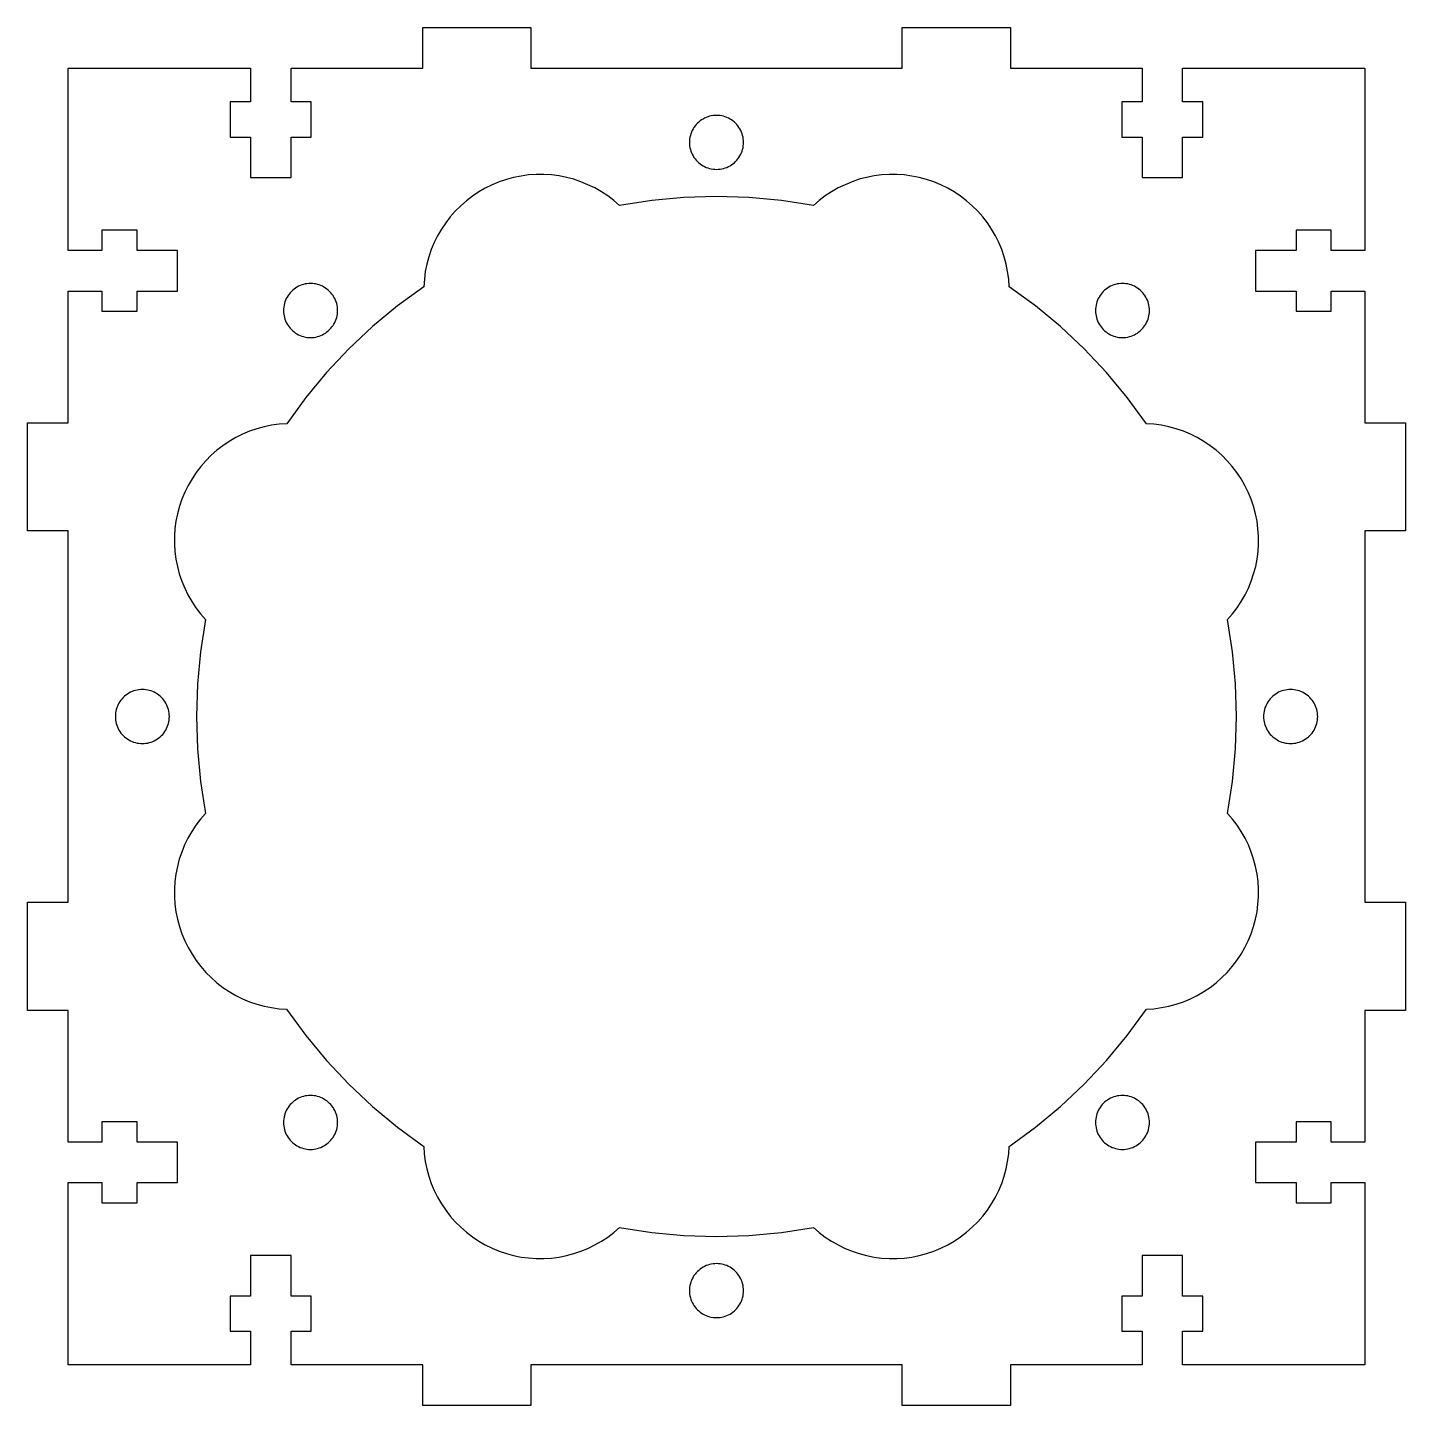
# Model space of a CAD drawing. Extents: x -403 to 403, y -278 to 278.
# Drawn here: x 75.8 to 177.8, y -11.3 to 90.7 of the extents above; entities that cross this region are included whole.
import ezdxf

# ---------------------------------------------------------------- set-up
doc = ezdxf.new("R2010")
doc.units = 0
doc.layers.get('0').update_dxf_attribs({"linetype": 'CONTINUOUS'})

msp = doc.modelspace()

# ---------------------------------------------------------------- linework, layer by layer
for p, q in [((105.09, 87.65), (105.09, 90.65)), ((105.09, 90.65), (113.09, 90.65)), ((113.09, 90.65), (113.09, 87.65)), ((140.59, 87.65), (140.59, 90.65)), ((140.59, 90.65), (148.59, 90.65)), ((148.59, 90.65), (148.59, 87.65)), ((78.84, 74.15), (78.84, 87.65)), ((78.84, 87.65), (92.34, 87.65)), ((92.34, 87.65), (92.34, 85.15)), ((95.34, 85.15), (95.34, 87.65)), ((95.34, 87.65), (105.09, 87.65)), ((113.09, 87.65), (140.59, 87.65)), ((148.59, 87.65), (158.34, 87.65)), ((158.34, 87.65), (158.34, 85.15)), ((161.34, 85.15), (161.34, 87.65)), ((161.34, 87.65), (174.84, 87.65)), ((174.84, 87.65), (174.84, 74.15)), ((92.34, 85.15), (90.84, 85.15)), ((90.84, 85.15), (90.84, 82.55)), ((96.84, 85.15), (95.34, 85.15)), ((96.84, 82.55), (96.84, 85.15)), ((158.34, 85.15), (156.84, 85.15)), ((156.84, 85.15), (156.84, 82.55)), ((162.84, 85.15), (161.34, 85.15)), ((162.84, 82.55), (162.84, 85.15)), ((125.52, 83.66), (125.42, 83.57)), ((125.62, 83.74), (125.52, 83.66)), ((125.73, 83.81), (125.62, 83.74)), ((125.84, 83.88), (125.73, 83.81)), ((125.95, 83.95), (125.84, 83.88)), ((126.07, 84), (125.95, 83.95)), ((126.19, 84.05), (126.07, 84)), ((126.32, 84.08), (126.19, 84.05)), ((126.45, 84.11), (126.32, 84.08)), ((126.58, 84.13), (126.45, 84.11)), ((126.71, 84.15), (126.58, 84.13)), ((126.84, 84.15), (126.71, 84.15)), ((126.97, 84.15), (126.84, 84.15)), ((127.1, 84.13), (126.97, 84.15)), ((127.23, 84.11), (127.1, 84.13)), ((127.35, 84.08), (127.23, 84.11)), ((127.48, 84.05), (127.35, 84.08)), ((127.6, 84), (127.48, 84.05)), ((127.72, 83.95), (127.6, 84)), ((127.84, 83.88), (127.72, 83.95)), ((127.95, 83.81), (127.84, 83.88)), ((128.05, 83.74), (127.95, 83.81)), ((128.16, 83.66), (128.05, 83.74)), ((128.25, 83.57), (128.16, 83.66)), ((124.9, 82.67), (124.87, 82.54)), ((124.94, 82.79), (124.9, 82.67)), ((124.99, 82.92), (124.94, 82.79)), ((125.04, 83.04), (124.99, 82.92)), ((125.1, 83.15), (125.04, 83.04)), ((125.17, 83.26), (125.1, 83.15)), ((125.25, 83.37), (125.17, 83.26)), ((125.33, 83.47), (125.25, 83.37)), ((125.42, 83.57), (125.33, 83.47)), ((128.34, 83.47), (128.25, 83.57)), ((128.42, 83.37), (128.34, 83.47)), ((128.5, 83.26), (128.42, 83.37)), ((128.57, 83.15), (128.5, 83.26)), ((128.63, 83.04), (128.57, 83.15)), ((128.68, 82.92), (128.63, 83.04)), ((128.73, 82.79), (128.68, 82.92)), ((128.77, 82.67), (128.73, 82.79)), ((128.8, 82.54), (128.77, 82.67)), ((90.84, 82.55), (92.34, 82.55)), ((92.34, 82.55), (92.34, 79.55)), ((95.34, 79.55), (95.34, 82.55)), ((95.34, 82.55), (96.84, 82.55)), ((124.85, 82.41), (124.84, 82.28)), ((124.84, 82.28), (124.84, 82.15)), ((124.84, 82.15), (124.84, 82.02)), ((124.84, 82.02), (124.85, 81.89)), ((124.87, 82.54), (124.85, 82.41)), ((124.85, 81.89), (124.87, 81.76)), ((124.87, 81.76), (124.9, 81.63)), ((124.9, 81.63), (124.94, 81.51)), ((128.73, 81.51), (128.77, 81.63)), ((128.77, 81.63), (128.8, 81.76)), ((128.82, 82.41), (128.8, 82.54)), ((128.8, 81.76), (128.82, 81.89)), ((128.83, 82.28), (128.82, 82.41)), ((128.82, 81.89), (128.83, 82.02)), ((128.84, 82.15), (128.83, 82.28)), ((128.83, 82.02), (128.84, 82.15)), ((156.84, 82.55), (158.34, 82.55)), ((158.34, 82.55), (158.34, 79.55)), ((161.34, 79.55), (161.34, 82.55)), ((161.34, 82.55), (162.84, 82.55)), ((124.94, 81.51), (124.99, 81.39)), ((124.99, 81.39), (125.04, 81.27)), ((125.04, 81.27), (125.1, 81.15)), ((125.1, 81.15), (125.17, 81.04)), ((125.17, 81.04), (125.25, 80.93)), ((125.25, 80.93), (125.33, 80.83)), ((125.33, 80.83), (125.42, 80.74)), ((125.42, 80.74), (125.52, 80.65)), ((125.52, 80.65), (125.62, 80.57)), ((128.05, 80.57), (128.16, 80.65)), ((128.16, 80.65), (128.25, 80.74)), ((128.25, 80.74), (128.34, 80.83)), ((128.34, 80.83), (128.42, 80.93)), ((128.42, 80.93), (128.5, 81.04)), ((128.5, 81.04), (128.57, 81.15)), ((128.57, 81.15), (128.63, 81.27)), ((128.63, 81.27), (128.68, 81.39)), ((128.68, 81.39), (128.73, 81.51)), ((112.38, 79.66), (111.82, 79.55)), ((112.93, 79.74), (112.38, 79.66)), ((113.49, 79.78), (112.93, 79.74)), ((114.06, 79.78), (113.49, 79.78)), ((114.62, 79.74), (114.06, 79.78)), ((115.18, 79.67), (114.62, 79.74)), ((115.73, 79.56), (115.18, 79.67)), ((116.27, 79.42), (115.73, 79.56)), ((125.62, 80.57), (125.73, 80.49)), ((125.73, 80.49), (125.84, 80.42)), ((125.84, 80.42), (125.95, 80.36)), ((125.95, 80.36), (126.07, 80.3)), ((126.07, 80.3), (126.19, 80.26)), ((126.19, 80.26), (126.32, 80.22)), ((126.32, 80.22), (126.45, 80.19)), ((126.45, 80.19), (126.58, 80.17)), ((126.58, 80.17), (126.71, 80.16)), ((126.71, 80.16), (126.84, 80.15)), ((126.84, 80.15), (126.97, 80.16)), ((126.97, 80.16), (127.1, 80.17)), ((127.1, 80.17), (127.23, 80.19)), ((127.23, 80.19), (127.35, 80.22)), ((127.35, 80.22), (127.48, 80.26)), ((127.48, 80.26), (127.6, 80.3)), ((127.6, 80.3), (127.72, 80.36)), ((127.72, 80.36), (127.84, 80.42)), ((127.84, 80.42), (127.95, 80.49)), ((127.95, 80.49), (128.05, 80.57)), ((137.95, 79.56), (137.4, 79.42)), ((138.5, 79.67), (137.95, 79.56)), ((139.06, 79.74), (138.5, 79.67)), ((139.62, 79.78), (139.06, 79.74)), ((140.18, 79.78), (139.62, 79.78)), ((140.74, 79.74), (140.18, 79.78)), ((141.3, 79.66), (140.74, 79.74)), ((141.85, 79.55), (141.3, 79.66)), ((92.34, 79.55), (95.34, 79.55)), ((109.72, 78.76), (109.24, 78.48)), ((110.23, 79.01), (109.72, 78.76)), ((110.75, 79.23), (110.23, 79.01)), ((111.28, 79.41), (110.75, 79.23)), ((111.82, 79.55), (111.28, 79.41)), ((116.8, 79.24), (116.27, 79.42)), ((117.32, 79.02), (116.8, 79.24)), ((117.83, 78.78), (117.32, 79.02)), ((118.32, 78.5), (117.83, 78.78)), ((135.84, 78.78), (135.36, 78.5)), ((136.35, 79.02), (135.84, 78.78)), ((136.87, 79.24), (136.35, 79.02)), ((137.4, 79.42), (136.87, 79.24)), ((142.39, 79.41), (141.85, 79.55)), ((142.93, 79.23), (142.39, 79.41)), ((143.44, 79.01), (142.93, 79.23)), ((143.95, 78.76), (143.44, 79.01)), ((144.44, 78.48), (143.95, 78.76)), ((158.34, 79.55), (161.34, 79.55)), ((108.32, 77.83), (107.9, 77.46)), ((108.77, 78.17), (108.32, 77.83)), ((109.24, 78.48), (108.77, 78.17)), ((118.79, 78.19), (118.32, 78.5)), ((119.23, 77.85), (118.79, 78.19)), ((119.66, 77.48), (119.23, 77.85)), ((122.04, 77.85), (119.66, 77.48)), ((124.43, 78.08), (122.04, 77.85)), ((126.84, 78.15), (124.43, 78.08)), ((129.24, 78.08), (126.84, 78.15)), ((131.64, 77.85), (129.24, 78.08)), ((134.01, 77.48), (131.64, 77.85)), ((134.44, 77.85), (134.01, 77.48)), ((134.89, 78.19), (134.44, 77.85)), ((135.36, 78.5), (134.89, 78.19)), ((144.9, 78.17), (144.44, 78.48)), ((145.35, 77.83), (144.9, 78.17)), ((145.77, 77.46), (145.35, 77.83)), ((107.13, 76.64), (106.79, 76.19)), ((107.5, 77.06), (107.13, 76.64)), ((107.9, 77.46), (107.5, 77.06)), ((146.17, 77.06), (145.77, 77.46)), ((146.54, 76.64), (146.17, 77.06)), ((146.89, 76.19), (146.54, 76.64)), ((83.94, 75.65), (81.34, 75.65)), ((81.34, 75.65), (81.34, 74.15)), ((83.94, 74.15), (83.94, 75.65)), ((106.47, 75.73), (106.19, 75.24)), ((106.79, 76.19), (106.47, 75.73)), ((147.2, 75.73), (146.89, 76.19)), ((147.48, 75.24), (147.2, 75.73)), ((172.34, 75.65), (169.74, 75.65)), ((169.74, 75.65), (169.74, 74.15)), ((172.34, 74.15), (172.34, 75.65)), ((105.94, 74.74), (105.72, 74.22)), ((106.19, 75.24), (105.94, 74.74)), ((147.73, 74.74), (147.48, 75.24)), ((147.95, 74.22), (147.73, 74.74)), ((81.34, 74.15), (78.84, 74.15)), ((86.94, 74.15), (83.94, 74.15)), ((86.94, 71.15), (86.94, 74.15)), ((105.54, 73.69), (105.39, 73.14)), ((105.72, 74.22), (105.54, 73.69)), ((148.13, 73.69), (147.95, 74.22)), ((148.28, 73.14), (148.13, 73.69)), ((169.74, 74.15), (166.74, 74.15)), ((166.74, 74.15), (166.74, 71.15)), ((174.84, 74.15), (172.34, 74.15)), ((105.28, 72.59), (105.21, 72.03)), ((105.39, 73.14), (105.28, 72.59)), ((148.39, 72.59), (148.28, 73.14)), ((148.47, 72.03), (148.39, 72.59)), ((95.78, 71.44), (95.67, 71.37)), ((95.9, 71.5), (95.78, 71.44)), ((96.02, 71.55), (95.9, 71.5)), ((96.14, 71.6), (96.02, 71.55)), ((96.27, 71.64), (96.14, 71.6)), ((96.39, 71.67), (96.27, 71.64)), ((96.52, 71.69), (96.39, 71.67)), ((96.65, 71.7), (96.52, 71.69)), ((96.78, 71.7), (96.65, 71.7)), ((96.92, 71.7), (96.78, 71.7)), ((97.05, 71.69), (96.92, 71.7)), ((97.17, 71.67), (97.05, 71.69)), ((97.3, 71.64), (97.17, 71.67)), ((97.43, 71.6), (97.3, 71.64)), ((97.55, 71.55), (97.43, 71.6)), ((97.67, 71.5), (97.55, 71.55)), ((97.78, 71.44), (97.67, 71.5)), ((97.9, 71.37), (97.78, 71.44)), ((105.17, 71.47), (103.22, 70.06)), ((105.21, 72.03), (105.17, 71.47)), ((148.51, 71.47), (148.47, 72.03)), ((150.45, 70.06), (148.51, 71.47)), ((155.89, 71.44), (155.78, 71.37)), ((156, 71.5), (155.89, 71.44)), ((156.12, 71.55), (156, 71.5)), ((156.25, 71.6), (156.12, 71.55)), ((156.37, 71.64), (156.25, 71.6)), ((156.5, 71.67), (156.37, 71.64)), ((156.63, 71.69), (156.5, 71.67)), ((156.76, 71.7), (156.63, 71.69)), ((156.89, 71.7), (156.76, 71.7)), ((157.02, 71.7), (156.89, 71.7)), ((157.15, 71.69), (157.02, 71.7)), ((157.28, 71.67), (157.15, 71.69)), ((157.41, 71.64), (157.28, 71.67)), ((157.53, 71.6), (157.41, 71.64)), ((157.65, 71.55), (157.53, 71.6)), ((157.77, 71.5), (157.65, 71.55)), ((157.89, 71.44), (157.77, 71.5)), ((158, 71.37), (157.89, 71.44)), ((78.84, 61.4), (78.84, 71.15)), ((78.84, 71.15), (81.34, 71.15)), ((81.34, 71.15), (81.34, 69.65)), ((83.94, 69.65), (83.94, 71.15)), ((83.94, 71.15), (86.94, 71.15)), ((94.94, 70.47), (94.89, 70.35)), ((94.99, 70.59), (94.94, 70.47)), ((95.05, 70.7), (94.99, 70.59)), ((95.12, 70.81), (95.05, 70.7)), ((95.2, 70.92), (95.12, 70.81)), ((95.28, 71.02), (95.2, 70.92)), ((95.37, 71.12), (95.28, 71.02)), ((95.47, 71.21), (95.37, 71.12)), ((95.57, 71.29), (95.47, 71.21)), ((95.67, 71.37), (95.57, 71.29)), ((98, 71.29), (97.9, 71.37)), ((98.1, 71.21), (98, 71.29)), ((98.2, 71.12), (98.1, 71.21)), ((98.29, 71.02), (98.2, 71.12)), ((98.37, 70.92), (98.29, 71.02)), ((98.45, 70.81), (98.37, 70.92)), ((98.52, 70.7), (98.45, 70.81)), ((98.58, 70.59), (98.52, 70.7)), ((98.63, 70.47), (98.58, 70.59)), ((98.68, 70.35), (98.63, 70.47)), ((155.04, 70.47), (154.99, 70.35)), ((155.09, 70.59), (155.04, 70.47)), ((155.16, 70.7), (155.09, 70.59)), ((155.23, 70.81), (155.16, 70.7)), ((155.3, 70.92), (155.23, 70.81)), ((155.38, 71.02), (155.3, 70.92)), ((155.47, 71.12), (155.38, 71.02)), ((155.57, 71.21), (155.47, 71.12)), ((155.67, 71.29), (155.57, 71.21)), ((155.78, 71.37), (155.67, 71.29)), ((158.11, 71.29), (158, 71.37)), ((158.21, 71.21), (158.11, 71.29)), ((158.3, 71.12), (158.21, 71.21)), ((158.39, 71.02), (158.3, 71.12)), ((158.48, 70.92), (158.39, 71.02)), ((158.55, 70.81), (158.48, 70.92)), ((158.62, 70.7), (158.55, 70.81)), ((158.68, 70.59), (158.62, 70.7)), ((158.74, 70.47), (158.68, 70.59)), ((158.78, 70.35), (158.74, 70.47)), ((166.74, 71.15), (169.74, 71.15)), ((169.74, 71.15), (169.74, 69.65)), ((172.34, 69.65), (172.34, 71.15)), ((172.34, 71.15), (174.84, 71.15)), ((174.84, 71.15), (174.84, 61.4)), ((81.34, 69.65), (83.94, 69.65)), ((94.79, 69.83), (94.78, 69.7)), ((94.78, 69.7), (94.79, 69.57)), ((94.8, 69.96), (94.79, 69.83)), ((94.79, 69.57), (94.8, 69.44)), ((94.82, 70.09), (94.8, 69.96)), ((94.8, 69.44), (94.82, 69.31)), ((94.85, 70.22), (94.82, 70.09)), ((94.89, 70.35), (94.85, 70.22)), ((98.72, 70.22), (98.68, 70.35)), ((98.75, 70.09), (98.72, 70.22)), ((98.77, 69.96), (98.75, 70.09)), ((98.75, 69.31), (98.77, 69.44)), ((98.78, 69.83), (98.77, 69.96)), ((98.77, 69.44), (98.78, 69.57)), ((98.78, 69.7), (98.78, 69.83)), ((98.78, 69.57), (98.78, 69.7)), ((103.22, 70.06), (101.37, 68.52)), ((152.31, 68.52), (150.45, 70.06)), ((154.91, 69.96), (154.89, 69.83)), ((154.89, 69.83), (154.89, 69.7)), ((154.89, 69.7), (154.89, 69.57)), ((154.89, 69.57), (154.91, 69.44)), ((154.93, 70.09), (154.91, 69.96)), ((154.91, 69.44), (154.93, 69.31)), ((154.96, 70.22), (154.93, 70.09)), ((154.99, 70.35), (154.96, 70.22)), ((158.82, 70.22), (158.78, 70.35)), ((158.85, 70.09), (158.82, 70.22)), ((158.87, 69.96), (158.85, 70.09)), ((158.85, 69.31), (158.87, 69.44)), ((158.88, 69.83), (158.87, 69.96)), ((158.87, 69.44), (158.88, 69.57)), ((158.89, 69.7), (158.88, 69.83)), ((158.88, 69.57), (158.89, 69.7)), ((169.74, 69.65), (172.34, 69.65)), ((94.82, 69.31), (94.85, 69.19)), ((94.85, 69.19), (94.89, 69.06)), ((94.89, 69.06), (94.94, 68.94)), ((94.94, 68.94), (94.99, 68.82)), ((94.99, 68.82), (95.05, 68.7)), ((95.05, 68.7), (95.12, 68.59)), ((95.12, 68.59), (95.2, 68.49)), ((95.2, 68.49), (95.28, 68.39)), ((95.28, 68.39), (95.37, 68.29)), ((98.2, 68.29), (98.29, 68.39)), ((98.29, 68.39), (98.37, 68.49)), ((98.37, 68.49), (98.45, 68.59)), ((98.45, 68.59), (98.52, 68.7)), ((98.52, 68.7), (98.58, 68.82)), ((98.58, 68.82), (98.63, 68.94)), ((98.63, 68.94), (98.68, 69.06)), ((98.68, 69.06), (98.72, 69.19)), ((98.72, 69.19), (98.75, 69.31)), ((101.37, 68.52), (99.61, 66.88)), ((154.06, 66.88), (152.31, 68.52)), ((154.93, 69.31), (154.96, 69.19)), ((154.96, 69.19), (154.99, 69.06)), ((154.99, 69.06), (155.04, 68.94)), ((155.04, 68.94), (155.09, 68.82)), ((155.09, 68.82), (155.16, 68.7)), ((155.16, 68.7), (155.23, 68.59)), ((155.23, 68.59), (155.3, 68.49)), ((155.3, 68.49), (155.38, 68.39)), ((155.38, 68.39), (155.47, 68.29)), ((158.3, 68.29), (158.39, 68.39)), ((158.39, 68.39), (158.48, 68.49)), ((158.48, 68.49), (158.55, 68.59)), ((158.55, 68.59), (158.62, 68.7)), ((158.62, 68.7), (158.68, 68.82)), ((158.68, 68.82), (158.74, 68.94)), ((158.74, 68.94), (158.78, 69.06)), ((158.78, 69.06), (158.82, 69.19)), ((158.82, 69.19), (158.85, 69.31)), ((95.37, 68.29), (95.47, 68.2)), ((95.47, 68.2), (95.57, 68.12)), ((95.57, 68.12), (95.67, 68.04)), ((95.67, 68.04), (95.78, 67.97)), ((95.78, 67.97), (95.9, 67.91)), ((95.9, 67.91), (96.02, 67.86)), ((96.02, 67.86), (96.14, 67.81)), ((96.14, 67.81), (96.27, 67.77)), ((96.27, 67.77), (96.39, 67.74)), ((96.39, 67.74), (96.52, 67.72)), ((96.52, 67.72), (96.65, 67.71)), ((96.65, 67.71), (96.78, 67.7)), ((96.78, 67.7), (96.92, 67.71)), ((96.92, 67.71), (97.05, 67.72)), ((97.05, 67.72), (97.17, 67.74)), ((97.17, 67.74), (97.3, 67.77)), ((97.3, 67.77), (97.43, 67.81)), ((97.43, 67.81), (97.55, 67.86)), ((97.55, 67.86), (97.67, 67.91)), ((97.67, 67.91), (97.78, 67.97)), ((97.78, 67.97), (97.9, 68.04)), ((97.9, 68.04), (98, 68.12)), ((98, 68.12), (98.1, 68.2)), ((98.1, 68.2), (98.2, 68.29)), ((155.47, 68.29), (155.57, 68.2)), ((155.57, 68.2), (155.67, 68.12)), ((155.67, 68.12), (155.78, 68.04)), ((155.78, 68.04), (155.89, 67.97)), ((155.89, 67.97), (156, 67.91)), ((156, 67.91), (156.12, 67.86)), ((156.12, 67.86), (156.25, 67.81)), ((156.25, 67.81), (156.37, 67.77)), ((156.37, 67.77), (156.5, 67.74)), ((156.5, 67.74), (156.63, 67.72)), ((156.63, 67.72), (156.76, 67.71)), ((156.76, 67.71), (156.89, 67.7)), ((156.89, 67.7), (157.02, 67.71)), ((157.02, 67.71), (157.15, 67.72)), ((157.15, 67.72), (157.28, 67.74)), ((157.28, 67.74), (157.41, 67.77)), ((157.41, 67.77), (157.53, 67.81)), ((157.53, 67.81), (157.65, 67.86)), ((157.65, 67.86), (157.77, 67.91)), ((157.77, 67.91), (157.89, 67.97)), ((157.89, 67.97), (158, 68.04)), ((158, 68.04), (158.11, 68.12)), ((158.11, 68.12), (158.21, 68.2)), ((158.21, 68.2), (158.3, 68.29)), ((99.61, 66.88), (97.97, 65.12)), ((155.71, 65.12), (154.06, 66.88)), ((97.97, 65.12), (96.43, 63.27)), ((157.24, 63.27), (155.71, 65.12)), ((96.43, 63.27), (95.02, 61.32)), ((158.66, 61.32), (157.24, 63.27)), ((75.84, 53.4), (75.84, 61.4)), ((75.84, 61.4), (78.84, 61.4)), ((93.9, 61.21), (93.35, 61.1)), ((94.45, 61.28), (93.9, 61.21)), ((95.02, 61.32), (94.45, 61.28)), ((159.22, 61.28), (158.66, 61.32)), ((159.78, 61.21), (159.22, 61.28)), ((160.33, 61.1), (159.78, 61.21)), ((174.84, 61.4), (177.84, 61.4)), ((177.84, 61.4), (177.84, 53.4)), ((91.25, 60.3), (90.76, 60.02)), ((91.75, 60.55), (91.25, 60.3)), ((92.27, 60.77), (91.75, 60.55)), ((92.8, 60.95), (92.27, 60.77)), ((93.35, 61.1), (92.8, 60.95)), ((160.87, 60.95), (160.33, 61.1)), ((161.4, 60.77), (160.87, 60.95)), ((161.92, 60.55), (161.4, 60.77)), ((162.43, 60.3), (161.92, 60.55)), ((162.91, 60.02), (162.43, 60.3)), ((89.85, 59.36), (89.43, 58.99)), ((90.29, 59.7), (89.85, 59.36)), ((90.76, 60.02), (90.29, 59.7)), ((163.38, 59.7), (162.91, 60.02)), ((163.82, 59.36), (163.38, 59.7)), ((164.25, 58.99), (163.82, 59.36)), ((88.66, 58.17), (88.32, 57.72)), ((89.03, 58.59), (88.66, 58.17)), ((89.43, 58.99), (89.03, 58.59)), ((164.64, 58.59), (164.25, 58.99)), ((165.01, 58.17), (164.64, 58.59)), ((165.36, 57.72), (165.01, 58.17)), ((88.01, 57.25), (87.72, 56.76)), ((88.32, 57.72), (88.01, 57.25)), ((165.67, 57.25), (165.36, 57.72)), ((165.95, 56.76), (165.67, 57.25)), ((87.48, 56.26), (87.26, 55.74)), ((87.72, 56.76), (87.48, 56.26)), ((166.2, 56.26), (165.95, 56.76)), ((166.41, 55.74), (166.2, 56.26)), ((87.08, 55.21), (86.93, 54.66)), ((87.26, 55.74), (87.08, 55.21)), ((166.59, 55.21), (166.41, 55.74)), ((166.74, 54.66), (166.59, 55.21)), ((86.82, 54.11), (86.75, 53.56)), ((86.93, 54.66), (86.82, 54.11)), ((166.85, 54.11), (166.74, 54.66)), ((166.92, 53.55), (166.85, 54.11)), ((78.84, 53.4), (75.84, 53.4)), ((78.84, 25.9), (78.84, 53.4)), ((86.75, 53.56), (86.71, 52.99)), ((166.96, 52.99), (166.92, 53.55)), ((177.84, 53.4), (174.84, 53.4)), ((174.84, 53.4), (174.84, 25.9)), ((86.71, 52.99), (86.71, 52.43)), ((86.71, 52.43), (86.75, 51.87)), ((166.93, 51.87), (166.96, 52.43)), ((166.96, 52.43), (166.96, 52.99)), ((86.75, 51.87), (86.82, 51.31)), ((86.82, 51.31), (86.93, 50.76)), ((166.75, 50.76), (166.85, 51.31)), ((166.85, 51.31), (166.93, 51.87)), ((86.93, 50.76), (87.07, 50.22)), ((87.07, 50.22), (87.25, 49.68)), ((166.42, 49.68), (166.6, 50.22)), ((166.6, 50.22), (166.75, 50.76)), ((87.25, 49.68), (87.47, 49.16)), ((87.47, 49.16), (87.71, 48.66)), ((165.96, 48.66), (166.21, 49.16)), ((166.21, 49.16), (166.42, 49.68)), ((87.71, 48.66), (87.99, 48.17)), ((87.99, 48.17), (88.3, 47.7)), ((165.37, 47.7), (165.68, 48.17)), ((165.68, 48.17), (165.96, 48.66)), ((88.3, 47.7), (88.64, 47.25)), ((88.64, 47.25), (89.01, 46.83)), ((164.66, 46.83), (165.03, 47.25)), ((165.03, 47.25), (165.37, 47.7)), ((89.01, 46.83), (88.64, 44.45)), ((165.04, 44.45), (164.66, 46.83)), ((88.64, 44.45), (88.41, 42.06)), ((165.26, 42.06), (165.04, 44.45)), ((88.41, 42.06), (88.34, 39.65)), ((165.34, 39.65), (165.26, 42.06)), ((82.75, 40.87), (82.67, 40.76)), ((82.83, 40.97), (82.75, 40.87)), ((82.92, 41.07), (82.83, 40.97)), ((83.02, 41.16), (82.92, 41.07)), ((83.12, 41.24), (83.02, 41.16)), ((83.23, 41.31), (83.12, 41.24)), ((83.34, 41.38), (83.23, 41.31)), ((83.45, 41.45), (83.34, 41.38)), ((83.57, 41.5), (83.45, 41.45)), ((83.69, 41.55), (83.57, 41.5)), ((83.82, 41.58), (83.69, 41.55)), ((83.95, 41.61), (83.82, 41.58)), ((84.08, 41.63), (83.95, 41.61)), ((84.21, 41.65), (84.08, 41.63)), ((84.34, 41.65), (84.21, 41.65)), ((84.47, 41.65), (84.34, 41.65)), ((84.6, 41.63), (84.47, 41.65)), ((84.73, 41.61), (84.6, 41.63)), ((84.85, 41.58), (84.73, 41.61)), ((84.98, 41.55), (84.85, 41.58)), ((85.1, 41.5), (84.98, 41.55)), ((85.22, 41.45), (85.1, 41.5)), ((85.34, 41.38), (85.22, 41.45)), ((85.45, 41.31), (85.34, 41.38)), ((85.55, 41.24), (85.45, 41.31)), ((85.66, 41.16), (85.55, 41.24)), ((85.75, 41.07), (85.66, 41.16)), ((85.84, 40.97), (85.75, 41.07)), ((85.92, 40.87), (85.84, 40.97)), ((86, 40.76), (85.92, 40.87)), ((167.75, 40.87), (167.67, 40.76)), ((167.83, 40.97), (167.75, 40.87)), ((167.92, 41.07), (167.83, 40.97)), ((168.02, 41.16), (167.92, 41.07)), ((168.12, 41.24), (168.02, 41.16)), ((168.23, 41.31), (168.12, 41.24)), ((168.34, 41.38), (168.23, 41.31)), ((168.45, 41.45), (168.34, 41.38)), ((168.57, 41.5), (168.45, 41.45)), ((168.69, 41.55), (168.57, 41.5)), ((168.82, 41.58), (168.69, 41.55)), ((168.95, 41.61), (168.82, 41.58)), ((169.08, 41.63), (168.95, 41.61)), ((169.21, 41.65), (169.08, 41.63)), ((169.34, 41.65), (169.21, 41.65)), ((169.47, 41.65), (169.34, 41.65)), ((169.6, 41.63), (169.47, 41.65)), ((169.73, 41.61), (169.6, 41.63)), ((169.85, 41.58), (169.73, 41.61)), ((169.98, 41.55), (169.85, 41.58)), ((170.1, 41.5), (169.98, 41.55)), ((170.22, 41.45), (170.1, 41.5)), ((170.34, 41.38), (170.22, 41.45)), ((170.45, 41.31), (170.34, 41.38)), ((170.55, 41.24), (170.45, 41.31)), ((170.66, 41.16), (170.55, 41.24)), ((170.75, 41.07), (170.66, 41.16)), ((170.84, 40.97), (170.75, 41.07)), ((170.92, 40.87), (170.84, 40.97)), ((171, 40.76), (170.92, 40.87)), ((82.35, 39.91), (82.34, 39.78)), ((82.34, 39.78), (82.34, 39.65)), ((82.37, 40.04), (82.35, 39.91)), ((82.4, 40.17), (82.37, 40.04)), ((82.44, 40.29), (82.4, 40.17)), ((82.49, 40.42), (82.44, 40.29)), ((82.54, 40.54), (82.49, 40.42)), ((82.6, 40.65), (82.54, 40.54)), ((82.67, 40.76), (82.6, 40.65)), ((86.07, 40.65), (86, 40.76)), ((86.13, 40.54), (86.07, 40.65)), ((86.18, 40.42), (86.13, 40.54)), ((86.23, 40.29), (86.18, 40.42)), ((86.27, 40.17), (86.23, 40.29)), ((86.3, 40.04), (86.27, 40.17)), ((86.32, 39.91), (86.3, 40.04)), ((86.33, 39.78), (86.32, 39.91)), ((86.34, 39.65), (86.33, 39.78)), ((167.35, 39.91), (167.34, 39.78)), ((167.34, 39.78), (167.34, 39.65)), ((167.37, 40.04), (167.35, 39.91)), ((167.4, 40.17), (167.37, 40.04)), ((167.44, 40.29), (167.4, 40.17)), ((167.49, 40.42), (167.44, 40.29)), ((167.54, 40.54), (167.49, 40.42)), ((167.6, 40.65), (167.54, 40.54)), ((167.67, 40.76), (167.6, 40.65)), ((171.07, 40.65), (171, 40.76)), ((171.13, 40.54), (171.07, 40.65)), ((171.18, 40.42), (171.13, 40.54)), ((171.23, 40.29), (171.18, 40.42)), ((171.27, 40.17), (171.23, 40.29)), ((171.3, 40.04), (171.27, 40.17)), ((171.32, 39.91), (171.3, 40.04)), ((171.33, 39.78), (171.32, 39.91)), ((171.34, 39.65), (171.33, 39.78)), ((82.34, 39.65), (82.34, 39.52)), ((82.34, 39.52), (82.35, 39.39)), ((82.35, 39.39), (82.37, 39.26)), ((82.37, 39.26), (82.4, 39.13)), ((82.4, 39.13), (82.44, 39.01)), ((82.44, 39.01), (82.49, 38.89)), ((82.49, 38.89), (82.54, 38.77)), ((82.54, 38.77), (82.6, 38.65)), ((86.07, 38.65), (86.13, 38.77)), ((86.13, 38.77), (86.18, 38.89)), ((86.18, 38.89), (86.23, 39.01)), ((86.23, 39.01), (86.27, 39.13)), ((86.27, 39.13), (86.3, 39.26)), ((86.3, 39.26), (86.32, 39.39)), ((86.32, 39.39), (86.33, 39.52)), ((86.33, 39.52), (86.34, 39.65)), ((88.34, 39.65), (88.41, 37.25)), ((165.26, 37.25), (165.34, 39.65)), ((167.34, 39.65), (167.34, 39.52)), ((167.34, 39.52), (167.35, 39.39)), ((167.35, 39.39), (167.37, 39.26)), ((167.37, 39.26), (167.4, 39.13)), ((167.4, 39.13), (167.44, 39.01)), ((167.44, 39.01), (167.49, 38.89)), ((167.49, 38.89), (167.54, 38.77)), ((167.54, 38.77), (167.6, 38.65)), ((171.07, 38.65), (171.13, 38.77)), ((171.13, 38.77), (171.18, 38.89)), ((171.18, 38.89), (171.23, 39.01)), ((171.23, 39.01), (171.27, 39.13)), ((171.27, 39.13), (171.3, 39.26)), ((171.3, 39.26), (171.32, 39.39)), ((171.32, 39.39), (171.33, 39.52)), ((171.33, 39.52), (171.34, 39.65)), ((82.6, 38.65), (82.67, 38.54)), ((82.67, 38.54), (82.75, 38.43)), ((82.75, 38.43), (82.83, 38.33)), ((82.83, 38.33), (82.92, 38.24)), ((82.92, 38.24), (83.02, 38.15)), ((83.02, 38.15), (83.12, 38.07)), ((83.12, 38.07), (83.23, 37.99)), ((83.23, 37.99), (83.34, 37.92)), ((83.34, 37.92), (83.45, 37.86)), ((83.45, 37.86), (83.57, 37.8)), ((83.57, 37.8), (83.69, 37.76)), ((83.69, 37.76), (83.82, 37.72)), ((84.85, 37.72), (84.98, 37.76)), ((84.98, 37.76), (85.1, 37.8)), ((85.1, 37.8), (85.22, 37.86)), ((85.22, 37.86), (85.34, 37.92)), ((85.34, 37.92), (85.45, 37.99)), ((85.45, 37.99), (85.55, 38.07)), ((85.55, 38.07), (85.66, 38.15)), ((85.66, 38.15), (85.75, 38.24)), ((85.75, 38.24), (85.84, 38.33)), ((85.84, 38.33), (85.92, 38.43)), ((85.92, 38.43), (86, 38.54)), ((86, 38.54), (86.07, 38.65)), ((167.6, 38.65), (167.67, 38.54)), ((167.67, 38.54), (167.75, 38.43)), ((167.75, 38.43), (167.83, 38.33)), ((167.83, 38.33), (167.92, 38.24)), ((167.92, 38.24), (168.02, 38.15)), ((168.02, 38.15), (168.12, 38.07)), ((168.12, 38.07), (168.23, 37.99)), ((168.23, 37.99), (168.34, 37.92)), ((168.34, 37.92), (168.45, 37.86)), ((168.45, 37.86), (168.57, 37.8)), ((168.57, 37.8), (168.69, 37.76)), ((168.69, 37.76), (168.82, 37.72)), ((169.85, 37.72), (169.98, 37.76)), ((169.98, 37.76), (170.1, 37.8)), ((170.1, 37.8), (170.22, 37.86)), ((170.22, 37.86), (170.34, 37.92)), ((170.34, 37.92), (170.45, 37.99)), ((170.45, 37.99), (170.55, 38.07)), ((170.55, 38.07), (170.66, 38.15)), ((170.66, 38.15), (170.75, 38.24)), ((170.75, 38.24), (170.84, 38.33)), ((170.84, 38.33), (170.92, 38.43)), ((170.92, 38.43), (171, 38.54)), ((171, 38.54), (171.07, 38.65)), ((83.82, 37.72), (83.95, 37.69)), ((83.95, 37.69), (84.08, 37.67)), ((84.08, 37.67), (84.21, 37.66)), ((84.21, 37.66), (84.34, 37.65)), ((84.34, 37.65), (84.47, 37.66)), ((84.47, 37.66), (84.6, 37.67)), ((84.6, 37.67), (84.73, 37.69)), ((84.73, 37.69), (84.85, 37.72)), ((88.41, 37.25), (88.64, 34.85)), ((165.04, 34.85), (165.26, 37.25)), ((168.82, 37.72), (168.95, 37.69)), ((168.95, 37.69), (169.08, 37.67)), ((169.08, 37.67), (169.21, 37.66)), ((169.21, 37.66), (169.34, 37.65)), ((169.34, 37.65), (169.47, 37.66)), ((169.47, 37.66), (169.6, 37.67)), ((169.6, 37.67), (169.73, 37.69)), ((169.73, 37.69), (169.85, 37.72)), ((88.64, 34.85), (89.01, 32.47)), ((164.66, 32.47), (165.04, 34.85)), ((88.64, 32.05), (88.3, 31.6)), ((89.01, 32.47), (88.64, 32.05)), ((165.03, 32.05), (164.66, 32.47)), ((165.37, 31.6), (165.03, 32.05)), ((87.71, 30.65), (87.46, 30.14)), ((87.99, 31.13), (87.71, 30.65)), ((88.3, 31.6), (87.99, 31.13)), ((165.68, 31.13), (165.37, 31.6)), ((165.96, 30.64), (165.68, 31.13)), ((166.21, 30.14), (165.96, 30.64)), ((87.25, 29.62), (87.07, 29.09)), ((87.46, 30.14), (87.25, 29.62)), ((166.42, 29.62), (166.21, 30.14)), ((166.6, 29.09), (166.42, 29.62)), ((87.07, 29.09), (86.93, 28.54)), ((166.74, 28.54), (166.6, 29.09)), ((86.82, 27.99), (86.75, 27.43)), ((86.93, 28.54), (86.82, 27.99)), ((166.85, 27.99), (166.74, 28.54)), ((166.93, 27.43), (166.85, 27.99)), ((86.75, 27.43), (86.71, 26.87)), ((86.71, 26.87), (86.71, 26.31)), ((166.96, 26.87), (166.93, 27.43)), ((166.96, 26.31), (166.96, 26.87)), ((75.84, 17.9), (75.84, 25.9)), ((75.84, 25.9), (78.84, 25.9)), ((86.71, 26.31), (86.75, 25.75)), ((86.75, 25.75), (86.82, 25.19)), ((166.85, 25.19), (166.92, 25.75)), ((166.92, 25.75), (166.96, 26.31)), ((174.84, 25.9), (177.84, 25.9)), ((177.84, 25.9), (177.84, 17.9)), ((86.82, 25.19), (86.93, 24.64)), ((86.93, 24.64), (87.08, 24.1)), ((166.59, 24.1), (166.74, 24.64)), ((166.74, 24.64), (166.85, 25.19)), ((87.08, 24.1), (87.26, 23.56)), ((87.26, 23.56), (87.48, 23.04)), ((166.2, 23.04), (166.41, 23.56)), ((166.41, 23.56), (166.59, 24.1)), ((87.48, 23.04), (87.72, 22.54)), ((87.72, 22.54), (88.01, 22.05)), ((165.67, 22.05), (165.95, 22.54)), ((165.95, 22.54), (166.2, 23.04)), ((88.01, 22.05), (88.32, 21.58)), ((88.32, 21.58), (88.66, 21.14)), ((165.01, 21.14), (165.35, 21.58)), ((165.35, 21.58), (165.67, 22.05)), ((88.66, 21.14), (89.03, 20.71)), ((89.03, 20.71), (89.43, 20.32)), ((164.25, 20.32), (164.64, 20.71)), ((164.64, 20.71), (165.01, 21.14)), ((89.43, 20.32), (89.85, 19.94)), ((89.85, 19.94), (90.29, 19.6)), ((90.29, 19.6), (90.76, 19.29)), ((162.91, 19.29), (163.38, 19.6)), ((163.38, 19.6), (163.82, 19.94)), ((163.82, 19.94), (164.25, 20.32)), ((90.76, 19.29), (91.25, 19.01)), ((91.25, 19.01), (91.75, 18.76)), ((91.75, 18.76), (92.27, 18.54)), ((92.27, 18.54), (92.8, 18.36)), ((160.87, 18.35), (161.4, 18.54)), ((161.4, 18.54), (161.92, 18.75)), ((161.92, 18.75), (162.42, 19)), ((162.42, 19), (162.91, 19.29)), ((78.84, 17.9), (75.84, 17.9)), ((78.84, 8.15), (78.84, 17.9)), ((92.8, 18.36), (93.34, 18.21)), ((93.34, 18.21), (93.9, 18.1)), ((93.9, 18.1), (94.45, 18.02)), ((94.45, 18.02), (95.01, 17.98)), ((95.01, 17.98), (96.43, 16.04)), ((157.24, 16.03), (158.66, 17.98)), ((158.66, 17.98), (159.22, 18.02)), ((159.22, 18.02), (159.78, 18.1)), ((159.78, 18.1), (160.33, 18.21)), ((160.33, 18.21), (160.87, 18.35)), ((177.84, 17.9), (174.84, 17.9)), ((174.84, 17.9), (174.84, 8.15)), ((96.43, 16.04), (97.97, 14.18)), ((155.71, 14.18), (157.24, 16.03)), ((97.97, 14.18), (99.61, 12.43)), ((154.06, 12.43), (155.71, 14.18)), ((99.61, 12.43), (101.37, 10.78)), ((152.31, 10.78), (154.06, 12.43)), ((95.67, 11.26), (95.57, 11.19)), ((95.78, 11.33), (95.67, 11.26)), ((95.9, 11.39), (95.78, 11.33)), ((96.02, 11.45), (95.9, 11.39)), ((96.14, 11.49), (96.02, 11.45)), ((96.27, 11.53), (96.14, 11.49)), ((96.39, 11.56), (96.27, 11.53)), ((96.52, 11.58), (96.39, 11.56)), ((96.65, 11.6), (96.52, 11.58)), ((96.78, 11.6), (96.65, 11.6)), ((96.92, 11.6), (96.78, 11.6)), ((97.05, 11.58), (96.92, 11.6)), ((97.17, 11.56), (97.05, 11.58)), ((97.3, 11.53), (97.17, 11.56)), ((97.43, 11.49), (97.3, 11.53)), ((97.55, 11.45), (97.43, 11.49)), ((97.67, 11.39), (97.55, 11.45)), ((97.78, 11.33), (97.67, 11.39)), ((97.9, 11.26), (97.78, 11.33)), ((98, 11.19), (97.9, 11.26)), ((155.78, 11.26), (155.67, 11.19)), ((155.89, 11.33), (155.78, 11.26)), ((156, 11.39), (155.89, 11.33)), ((156.12, 11.45), (156, 11.39)), ((156.25, 11.49), (156.12, 11.45)), ((156.37, 11.53), (156.25, 11.49)), ((156.5, 11.56), (156.37, 11.53)), ((156.63, 11.58), (156.5, 11.56)), ((156.76, 11.6), (156.63, 11.58)), ((156.89, 11.6), (156.76, 11.6)), ((157.02, 11.6), (156.89, 11.6)), ((157.15, 11.58), (157.02, 11.6)), ((157.28, 11.56), (157.15, 11.58)), ((157.41, 11.53), (157.28, 11.56)), ((157.53, 11.49), (157.41, 11.53)), ((157.65, 11.45), (157.53, 11.49)), ((157.77, 11.39), (157.65, 11.45)), ((157.89, 11.33), (157.77, 11.39)), ((158, 11.26), (157.89, 11.33)), ((158.11, 11.19), (158, 11.26)), ((94.89, 10.24), (94.85, 10.12)), ((94.94, 10.37), (94.89, 10.24)), ((94.99, 10.48), (94.94, 10.37)), ((95.05, 10.6), (94.99, 10.48)), ((95.12, 10.71), (95.05, 10.6)), ((95.2, 10.82), (95.12, 10.71)), ((95.28, 10.92), (95.2, 10.82)), ((95.37, 11.01), (95.28, 10.92)), ((95.47, 11.1), (95.37, 11.01)), ((95.57, 11.19), (95.47, 11.1)), ((98.1, 11.1), (98, 11.19)), ((98.2, 11.01), (98.1, 11.1)), ((98.29, 10.92), (98.2, 11.01)), ((98.37, 10.82), (98.29, 10.92)), ((98.45, 10.71), (98.37, 10.82)), ((98.52, 10.6), (98.45, 10.71)), ((98.58, 10.48), (98.52, 10.6)), ((98.63, 10.37), (98.58, 10.48)), ((98.68, 10.24), (98.63, 10.37)), ((98.72, 10.12), (98.68, 10.24)), ((101.37, 10.78), (103.22, 9.25)), ((150.45, 9.25), (152.31, 10.78)), ((154.99, 10.24), (154.96, 10.12)), ((155.04, 10.37), (154.99, 10.24)), ((155.09, 10.48), (155.04, 10.37)), ((155.16, 10.6), (155.09, 10.48)), ((155.23, 10.71), (155.16, 10.6)), ((155.3, 10.82), (155.23, 10.71)), ((155.38, 10.92), (155.3, 10.82)), ((155.47, 11.01), (155.38, 10.92)), ((155.57, 11.1), (155.47, 11.01)), ((155.67, 11.19), (155.57, 11.1)), ((158.21, 11.1), (158.11, 11.19)), ((158.3, 11.01), (158.21, 11.1)), ((158.39, 10.92), (158.3, 11.01)), ((158.48, 10.82), (158.39, 10.92)), ((158.55, 10.71), (158.48, 10.82)), ((158.62, 10.6), (158.55, 10.71)), ((158.68, 10.48), (158.62, 10.6)), ((158.74, 10.37), (158.68, 10.48)), ((158.78, 10.24), (158.74, 10.37)), ((158.82, 10.12), (158.78, 10.24)), ((83.94, 9.65), (81.34, 9.65)), ((81.34, 9.65), (81.34, 8.15)), ((83.94, 8.15), (83.94, 9.65)), ((94.79, 9.73), (94.78, 9.6)), ((94.78, 9.6), (94.79, 9.47)), ((94.8, 9.86), (94.79, 9.73)), ((94.79, 9.47), (94.8, 9.34)), ((94.82, 9.99), (94.8, 9.86)), ((94.8, 9.34), (94.82, 9.21)), ((94.85, 10.12), (94.82, 9.99)), ((94.82, 9.21), (94.85, 9.08)), ((98.75, 9.99), (98.72, 10.12)), ((98.72, 9.08), (98.75, 9.21)), ((98.77, 9.86), (98.75, 9.99)), ((98.75, 9.21), (98.77, 9.34)), ((98.78, 9.73), (98.77, 9.86)), ((98.77, 9.34), (98.78, 9.47)), ((98.78, 9.6), (98.78, 9.73)), ((98.78, 9.47), (98.78, 9.6)), ((103.22, 9.25), (105.17, 7.83)), ((148.51, 7.83), (150.45, 9.25)), ((154.91, 9.86), (154.89, 9.73)), ((154.89, 9.73), (154.89, 9.6)), ((154.89, 9.6), (154.89, 9.47)), ((154.89, 9.47), (154.91, 9.34)), ((154.93, 9.99), (154.91, 9.86)), ((154.91, 9.34), (154.93, 9.21)), ((154.96, 10.12), (154.93, 9.99)), ((154.93, 9.21), (154.96, 9.08)), ((158.85, 9.99), (158.82, 10.12)), ((158.82, 9.08), (158.85, 9.21)), ((158.87, 9.86), (158.85, 9.99)), ((158.85, 9.21), (158.87, 9.34)), ((158.88, 9.73), (158.87, 9.86)), ((158.87, 9.34), (158.88, 9.47)), ((158.89, 9.6), (158.88, 9.73)), ((158.88, 9.47), (158.89, 9.6)), ((172.34, 9.65), (169.74, 9.65)), ((169.74, 9.65), (169.74, 8.15)), ((172.34, 8.15), (172.34, 9.65)), ((94.85, 9.08), (94.89, 8.96)), ((94.89, 8.96), (94.94, 8.83)), ((94.94, 8.83), (94.99, 8.72)), ((94.99, 8.72), (95.05, 8.6)), ((95.05, 8.6), (95.12, 8.49)), ((95.12, 8.49), (95.2, 8.38)), ((95.2, 8.38), (95.28, 8.28)), ((95.28, 8.28), (95.37, 8.19)), ((95.37, 8.19), (95.47, 8.1)), ((98.1, 8.1), (98.2, 8.19)), ((98.2, 8.19), (98.29, 8.28)), ((98.29, 8.28), (98.37, 8.38)), ((98.37, 8.38), (98.45, 8.49)), ((98.45, 8.49), (98.52, 8.6)), ((98.52, 8.6), (98.58, 8.72)), ((98.58, 8.72), (98.63, 8.83)), ((98.63, 8.83), (98.68, 8.96)), ((98.68, 8.96), (98.72, 9.08)), ((154.96, 9.08), (154.99, 8.96)), ((154.99, 8.96), (155.04, 8.83)), ((155.04, 8.83), (155.09, 8.72)), ((155.09, 8.72), (155.16, 8.6)), ((155.16, 8.6), (155.23, 8.49)), ((155.23, 8.49), (155.3, 8.38)), ((155.3, 8.38), (155.38, 8.28)), ((155.38, 8.28), (155.47, 8.19)), ((155.47, 8.19), (155.57, 8.1)), ((158.21, 8.1), (158.3, 8.19)), ((158.3, 8.19), (158.39, 8.28)), ((158.39, 8.28), (158.48, 8.38)), ((158.48, 8.38), (158.55, 8.49)), ((158.55, 8.49), (158.62, 8.6)), ((158.62, 8.6), (158.68, 8.72)), ((158.68, 8.72), (158.74, 8.83)), ((158.74, 8.83), (158.78, 8.96)), ((158.78, 8.96), (158.82, 9.08)), ((81.34, 8.15), (78.84, 8.15)), ((86.94, 8.15), (83.94, 8.15)), ((86.94, 5.15), (86.94, 8.15)), ((95.47, 8.1), (95.57, 8.01)), ((95.57, 8.01), (95.67, 7.94)), ((95.67, 7.94), (95.78, 7.87)), ((95.78, 7.87), (95.9, 7.81)), ((95.9, 7.81), (96.02, 7.75)), ((96.02, 7.75), (96.14, 7.71)), ((96.14, 7.71), (96.27, 7.67)), ((96.27, 7.67), (96.39, 7.64)), ((96.39, 7.64), (96.52, 7.62)), ((96.52, 7.62), (96.65, 7.6)), ((96.65, 7.6), (96.78, 7.6)), ((96.78, 7.6), (96.92, 7.6)), ((96.92, 7.6), (97.05, 7.62)), ((97.05, 7.62), (97.17, 7.64)), ((97.17, 7.64), (97.3, 7.67)), ((97.3, 7.67), (97.43, 7.71)), ((97.43, 7.71), (97.55, 7.75)), ((97.55, 7.75), (97.67, 7.81)), ((97.67, 7.81), (97.78, 7.87)), ((97.78, 7.87), (97.9, 7.94)), ((97.9, 7.94), (98, 8.01)), ((98, 8.01), (98.1, 8.1)), ((105.17, 7.83), (105.2, 7.27)), ((105.2, 7.27), (105.28, 6.71)), ((148.39, 6.71), (148.47, 7.27)), ((148.47, 7.27), (148.51, 7.83)), ((155.57, 8.1), (155.67, 8.01)), ((155.67, 8.01), (155.78, 7.94)), ((155.78, 7.94), (155.89, 7.87)), ((155.89, 7.87), (156, 7.81)), ((156, 7.81), (156.12, 7.75)), ((156.12, 7.75), (156.25, 7.71)), ((156.25, 7.71), (156.37, 7.67)), ((156.37, 7.67), (156.5, 7.64)), ((156.5, 7.64), (156.63, 7.62)), ((156.63, 7.62), (156.76, 7.6)), ((156.76, 7.6), (156.89, 7.6)), ((156.89, 7.6), (157.02, 7.6)), ((157.02, 7.6), (157.15, 7.62)), ((157.15, 7.62), (157.28, 7.64)), ((157.28, 7.64), (157.41, 7.67)), ((157.41, 7.67), (157.53, 7.71)), ((157.53, 7.71), (157.65, 7.75)), ((157.65, 7.75), (157.77, 7.81)), ((157.77, 7.81), (157.89, 7.87)), ((157.89, 7.87), (158, 7.94)), ((158, 7.94), (158.11, 8.01)), ((158.11, 8.01), (158.21, 8.1)), ((169.74, 8.15), (166.74, 8.15)), ((166.74, 8.15), (166.74, 5.15)), ((174.84, 8.15), (172.34, 8.15)), ((105.28, 6.71), (105.39, 6.16)), ((105.39, 6.16), (105.54, 5.62)), ((148.13, 5.62), (148.28, 6.16)), ((148.28, 6.16), (148.39, 6.71)), ((78.84, -8.35), (78.84, 5.15)), ((78.84, 5.15), (81.34, 5.15)), ((81.34, 5.15), (81.34, 3.65)), ((83.94, 3.65), (83.94, 5.15)), ((83.94, 5.15), (86.94, 5.15)), ((105.54, 5.62), (105.72, 5.09)), ((147.95, 5.09), (148.13, 5.62)), ((166.74, 5.15), (169.74, 5.15)), ((169.74, 5.15), (169.74, 3.65)), ((172.34, 3.65), (172.34, 5.15)), ((172.34, 5.15), (174.84, 5.15)), ((174.84, 5.15), (174.84, -8.35)), ((105.72, 5.09), (105.94, 4.57)), ((105.94, 4.57), (106.19, 4.06)), ((147.48, 4.06), (147.73, 4.57)), ((147.73, 4.57), (147.95, 5.09)), ((81.34, 3.65), (83.94, 3.65)), ((106.19, 4.06), (106.47, 3.58)), ((106.47, 3.58), (106.79, 3.11)), ((106.79, 3.11), (107.13, 2.66)), ((146.54, 2.66), (146.89, 3.11)), ((146.89, 3.11), (147.2, 3.58)), ((147.2, 3.58), (147.48, 4.06)), ((169.74, 3.65), (172.34, 3.65)), ((107.13, 2.66), (107.5, 2.24)), ((107.5, 2.24), (107.9, 1.85)), ((145.77, 1.84), (146.17, 2.24)), ((146.17, 2.24), (146.54, 2.66)), ((107.9, 1.85), (108.32, 1.48)), ((108.32, 1.48), (108.77, 1.13)), ((108.77, 1.13), (109.24, 0.82)), ((118.32, 0.81), (118.79, 1.12)), ((118.79, 1.12), (119.23, 1.46)), ((119.23, 1.46), (119.66, 1.83)), ((119.66, 1.83), (122.04, 1.45)), ((122.04, 1.45), (124.43, 1.23)), ((124.43, 1.23), (126.84, 1.15)), ((126.84, 1.15), (129.24, 1.23)), ((129.24, 1.23), (131.64, 1.45)), ((131.64, 1.45), (134.01, 1.83)), ((134.01, 1.83), (134.44, 1.46)), ((134.44, 1.46), (134.89, 1.12)), ((134.89, 1.12), (135.35, 0.81)), ((144.44, 0.82), (144.9, 1.13)), ((144.9, 1.13), (145.35, 1.47)), ((145.35, 1.47), (145.77, 1.84)), ((109.24, 0.82), (109.72, 0.54)), ((109.72, 0.54), (110.23, 0.29)), ((110.23, 0.29), (110.75, 0.08)), ((110.75, 0.08), (111.28, -0.1)), ((116.27, -0.11), (116.8, 0.07)), ((116.8, 0.07), (117.32, 0.28)), ((117.32, 0.28), (117.83, 0.53)), ((117.83, 0.53), (118.32, 0.81)), ((135.35, 0.81), (135.84, 0.53)), ((135.84, 0.53), (136.35, 0.28)), ((136.35, 0.28), (136.87, 0.07)), ((136.87, 0.07), (137.4, -0.11)), ((142.39, -0.11), (142.92, 0.08)), ((142.92, 0.08), (143.44, 0.29)), ((143.44, 0.29), (143.95, 0.54)), ((143.95, 0.54), (144.44, 0.82)), ((95.34, -0.25), (92.34, -0.25)), ((92.34, -0.25), (92.34, -3.25)), ((95.34, -3.25), (95.34, -0.25)), ((111.28, -0.1), (111.82, -0.25)), ((111.82, -0.25), (112.37, -0.36)), ((112.37, -0.36), (112.93, -0.43)), ((112.93, -0.43), (113.49, -0.47)), ((113.49, -0.47), (114.06, -0.47)), ((114.06, -0.47), (114.62, -0.44)), ((114.62, -0.44), (115.18, -0.37)), ((115.18, -0.37), (115.73, -0.26)), ((115.73, -0.26), (116.27, -0.11)), ((126.07, -1), (125.95, -1.06)), ((126.19, -0.96), (126.07, -1)), ((126.32, -0.92), (126.19, -0.96)), ((126.45, -0.89), (126.32, -0.92)), ((126.58, -0.87), (126.45, -0.89)), ((126.71, -0.86), (126.58, -0.87)), ((126.84, -0.85), (126.71, -0.86)), ((126.97, -0.86), (126.84, -0.85)), ((127.1, -0.87), (126.97, -0.86)), ((127.23, -0.89), (127.1, -0.87)), ((127.35, -0.92), (127.23, -0.89)), ((127.48, -0.96), (127.35, -0.92)), ((127.6, -1), (127.48, -0.96)), ((127.72, -1.06), (127.6, -1)), ((137.4, -0.11), (137.95, -0.26)), ((137.95, -0.26), (138.5, -0.37)), ((138.5, -0.37), (139.05, -0.44)), ((139.05, -0.44), (139.62, -0.47)), ((139.62, -0.47), (140.18, -0.47)), ((140.18, -0.47), (140.74, -0.44)), ((140.74, -0.44), (141.3, -0.36)), ((141.3, -0.36), (141.85, -0.25)), ((141.85, -0.25), (142.39, -0.11)), ((161.34, -0.25), (158.34, -0.25)), ((158.34, -0.25), (158.34, -3.25)), ((161.34, -3.25), (161.34, -0.25)), ((125.04, -1.97), (124.99, -2.09)), ((125.1, -1.85), (125.04, -1.97)), ((125.17, -1.74), (125.1, -1.85)), ((125.25, -1.63), (125.17, -1.74)), ((125.33, -1.53), (125.25, -1.63)), ((125.42, -1.44), (125.33, -1.53)), ((125.52, -1.35), (125.42, -1.44)), ((125.62, -1.26), (125.52, -1.35)), ((125.73, -1.19), (125.62, -1.26)), ((125.84, -1.12), (125.73, -1.19)), ((125.95, -1.06), (125.84, -1.12)), ((127.84, -1.12), (127.72, -1.06)), ((127.95, -1.19), (127.84, -1.12)), ((128.05, -1.26), (127.95, -1.19)), ((128.16, -1.35), (128.05, -1.26)), ((128.25, -1.44), (128.16, -1.35)), ((128.34, -1.53), (128.25, -1.44)), ((128.42, -1.63), (128.34, -1.53)), ((128.5, -1.74), (128.42, -1.63)), ((128.57, -1.85), (128.5, -1.74)), ((128.63, -1.97), (128.57, -1.85)), ((128.68, -2.09), (128.63, -1.97)), ((124.85, -2.59), (124.84, -2.72)), ((124.84, -2.72), (124.84, -2.85)), ((124.84, -2.85), (124.84, -2.98)), ((124.84, -2.98), (124.85, -3.11)), ((124.87, -2.46), (124.85, -2.59)), ((124.9, -2.33), (124.87, -2.46)), ((124.94, -2.21), (124.9, -2.33)), ((124.99, -2.09), (124.94, -2.21)), ((128.73, -2.21), (128.68, -2.09)), ((128.77, -2.33), (128.73, -2.21)), ((128.8, -2.46), (128.77, -2.33)), ((128.82, -2.59), (128.8, -2.46)), ((128.83, -2.72), (128.82, -2.59)), ((128.82, -3.11), (128.83, -2.98)), ((128.84, -2.85), (128.83, -2.72)), ((128.83, -2.98), (128.84, -2.85)), ((92.34, -3.25), (90.84, -3.25)), ((90.84, -3.25), (90.84, -5.85)), ((96.84, -3.25), (95.34, -3.25)), ((96.84, -5.85), (96.84, -3.25)), ((124.85, -3.11), (124.87, -3.24)), ((124.87, -3.24), (124.9, -3.37)), ((124.9, -3.37), (124.94, -3.49)), ((124.94, -3.49), (124.99, -3.62)), ((124.99, -3.62), (125.04, -3.74)), ((125.04, -3.74), (125.1, -3.85)), ((125.1, -3.85), (125.17, -3.96)), ((125.17, -3.96), (125.25, -4.07)), ((125.25, -4.07), (125.33, -4.17)), ((128.34, -4.17), (128.42, -4.07)), ((128.42, -4.07), (128.5, -3.96)), ((128.5, -3.96), (128.57, -3.85)), ((128.57, -3.85), (128.63, -3.74)), ((128.63, -3.74), (128.68, -3.62)), ((128.68, -3.62), (128.73, -3.49)), ((128.73, -3.49), (128.77, -3.37)), ((128.77, -3.37), (128.8, -3.24)), ((128.8, -3.24), (128.82, -3.11)), ((158.34, -3.25), (156.84, -3.25)), ((156.84, -3.25), (156.84, -5.85)), ((162.84, -3.25), (161.34, -3.25)), ((162.84, -5.85), (162.84, -3.25)), ((125.33, -4.17), (125.42, -4.27)), ((125.42, -4.27), (125.52, -4.35)), ((125.52, -4.35), (125.62, -4.44)), ((125.62, -4.44), (125.73, -4.51)), ((125.73, -4.51), (125.84, -4.58)), ((125.84, -4.58), (125.95, -4.64)), ((125.95, -4.64), (126.07, -4.7)), ((126.07, -4.7), (126.19, -4.74)), ((126.19, -4.74), (126.32, -4.78)), ((126.32, -4.78), (126.45, -4.81)), ((126.45, -4.81), (126.58, -4.83)), ((126.58, -4.83), (126.71, -4.85)), ((126.71, -4.85), (126.84, -4.85)), ((126.84, -4.85), (126.97, -4.85)), ((126.97, -4.85), (127.1, -4.83)), ((127.1, -4.83), (127.23, -4.81)), ((127.23, -4.81), (127.35, -4.78)), ((127.35, -4.78), (127.48, -4.74)), ((127.48, -4.74), (127.6, -4.7)), ((127.6, -4.7), (127.72, -4.64)), ((127.72, -4.64), (127.84, -4.58)), ((127.84, -4.58), (127.95, -4.51)), ((127.95, -4.51), (128.05, -4.44)), ((128.05, -4.44), (128.16, -4.35)), ((128.16, -4.35), (128.25, -4.27)), ((128.25, -4.27), (128.34, -4.17)), ((90.84, -5.85), (92.34, -5.85)), ((92.34, -5.85), (92.34, -8.35)), ((95.34, -8.35), (95.34, -5.85)), ((95.34, -5.85), (96.84, -5.85)), ((156.84, -5.85), (158.34, -5.85)), ((158.34, -5.85), (158.34, -8.35)), ((161.34, -8.35), (161.34, -5.85)), ((161.34, -5.85), (162.84, -5.85)), ((92.34, -8.35), (78.84, -8.35)), ((105.09, -8.35), (95.34, -8.35)), ((105.09, -11.35), (105.09, -8.35)), ((140.59, -8.35), (113.09, -8.35)), ((113.09, -8.35), (113.09, -11.35)), ((140.59, -11.35), (140.59, -8.35)), ((158.34, -8.35), (148.59, -8.35)), ((148.59, -8.35), (148.59, -11.35)), ((174.84, -8.35), (161.34, -8.35)), ((113.09, -11.35), (105.09, -11.35)), ((148.59, -11.35), (140.59, -11.35))]:
    msp.add_line(p, q)

doc.saveas('drawing.dxf')
